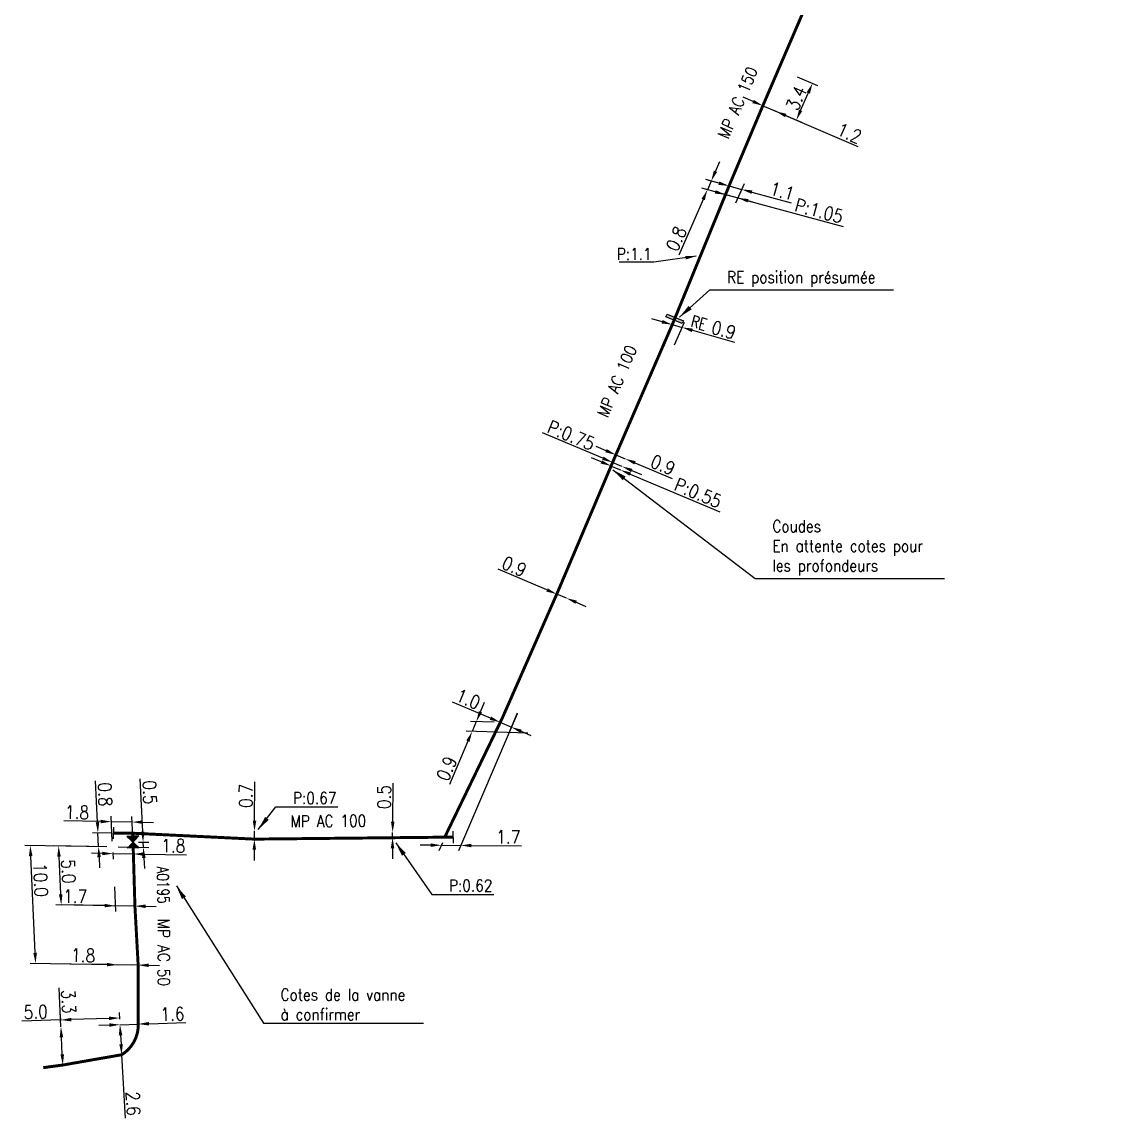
# Model space of a CAD drawing. Header units: millimetres. Extents: x 185000 to 186031, y 127990 to 129000.
# Drawn here: x 185333.7 to 185425.8, y 128576.5 to 128669.3 of the extents above; entities that cross this region are included whole.
import ezdxf
from ezdxf.enums import TextEntityAlignment as Align

# ---------------------------------------------------------------- set-up
doc = ezdxf.new("R2010")
doc.units = ezdxf.units.MM
doc.header["$PDMODE"] = 34
doc.layers.get('0').update_dxf_attribs({"linetype": 'CONTINUOUS'})
doc.layers.get('DEFPOINTS').update_dxf_attribs({"linetype": 'CONTINUOUS'})
for name, color, linetype in [('G_120', 4, 'CONTINUOUS'), ('G_300', 7, 'CONTINUOUS'), ('G_340', 7, 'CONTINUOUS')]:
    doc.layers.add(name, color=color, linetype=linetype)
doc.styles.get("Standard").update_dxf_attribs({"font": 'romans.shx', "width": 0.85})
doc.linetypes.add('G_typB_AP', pattern='A,5,-0.3,["o",Standard,S=1.5,R=0,X=0,Y=-0.5],-1.65', length=6.95)
doc.dimstyles.get("Standard").update_dxf_attribs({"dimtxt": 1.5, "dimasz": 1.2, "dimexe": 0.625, "dimexo": 0.625, "dimgap": 0.25, "dimtad": 1, "dimdec": 1, "dimzin": 0, "dimdsep": 46, "dimtxsty": 'Standard', "dimcen": -0.5, "dimadec": 0, "dimazin": 0, "dimtfac": 1, "dimtdec": 1, "dimtmove": 0, "dimatfit": 3, "dimfxl": 0, "dimtolj": 1, "dimtzin": 0, "dimarcsym": 0})

# ---------------------------------------------------------------- blocks, each defined once
blk = doc.blocks.new('G_300_04')
at = {"linetype": 'Continuous'}
h = blk.add_hatch(color=0, dxfattribs=at)
h.paths.add_polyline_path([(-0.5, 0.5), (-0.5, -0.5), (0, 0)])
h.paths.add_polyline_path([(0.5, 0.5), (0, 0), (0.5, -0.5)])
at = {"color": 0, "linetype": 'Continuous', "flags": 128}
blk.add_lwpolyline([(-0.5, -0.5), (0.5, 0.5), (0.5, -0.5), (-0.5, 0.5)], close=True, dxfattribs=at)
at = {"color": 0, "linetype": 'Continuous', "width": 0.75}
blk.add_attdef('NUM', text='', height=1, dxfattribs=at).set_placement((0, 1.782), align=Align.MIDDLE_CENTER)
at = {"color": 0, "linetype": 'Continuous', "width": 0.75, "flags": 3}
for tag, p in [('DEF_LEG', (0, -5)), ('DEF_COUP', (0, -7.5)), ('DEF_TYPE', (0, -10))]:
    blk.add_attdef(tag, text='', height=1.2, dxfattribs=at).set_placement(p, align=Align.MIDDLE)
blk = doc.blocks.new('G_340_07')
at = {"color": 0, "linetype": 'Continuous', "const_width": 0.25, "flags": 128}
blk.add_lwpolyline([(0, 0), (0.35, 0)], dxfattribs=at)
at = {"color": 0, "linetype": 'Continuous', "flags": 128}
blk.add_lwpolyline([(0.35, -0.5), (0.35, 0.5)], dxfattribs=at)
at = {"color": 0, "linetype": 'Continuous', "width": 0.75, "flags": 3}
for tag, p in [('DEF_LEG', (0, -5)), ('DEF_COUP', (0, -7.5)), ('DEF_TYPE', (0, -10))]:
    blk.add_attdef(tag, text='', height=1.2, dxfattribs=at).set_placement(p, align=Align.MIDDLE)
blk = doc.blocks.new('*D379')
at = {"layer": 'DEFPOINTS', "color": 0, "linetype": 'Continuous', "transparency": 16777216}
for p in [(185336.807, 128599.565), (185341.377, 128599.492), (185343.273, 128594.47)]:
    blk.add_point(p, dxfattribs=at)
at = {"layer": 'G_120', "color": 0, "linetype": 'Continuous', "lineweight": -2, "transparency": 16777216}
for p, q in [((185340.908, 128599.5), (185336.337, 128599.572)), ((185336.992, 128595.469), (185336.848, 128598.666)), ((185342.804, 128594.478), (185336.563, 128594.578))]:
    blk.add_line(p, q, dxfattribs=at)
at = {"layer": 'G_120', "color": 0, "linetype": 'Continuous', "transparency": 16777216}
for points in [[(185336.997, 128598.673), (185336.698, 128598.659), (185336.807, 128599.565)], [(185337.142, 128595.476), (185336.842, 128595.462), (185337.033, 128594.57)]]:
    blk.add_solid(points, dxfattribs=at)
at = {"layer": 'G_120', "color": 0, "linetype": 'Continuous', "transparency": 16777216, "insert": (185337.655, 128597.411), "char_height": 1.125, "attachment_point": 5, "rotation": 272.59123}
blk.add_mtext('\\A1;5.0', dxfattribs=at)
blk = doc.blocks.new('*D380')
at = {"layer": 'DEFPOINTS', "color": 0, "linetype": 'Continuous', "transparency": 16777216}
for p in [(185341.51, 128596.568), (185341.603, 128594.497), (185343.273, 128594.47)]:
    blk.add_point(p, dxfattribs=at)
at = {"layer": 'G_120', "color": 0, "linetype": 'Continuous', "lineweight": -2, "transparency": 16777216}
for p, q in [((185341.531, 128596.099), (185341.625, 128594.028)), ((185340.704, 128594.511), (185337.086, 128594.569)), ((185343.273, 128594.47), (185341.603, 128594.497)), ((185344.173, 128594.456), (185345.073, 128594.442))]:
    blk.add_line(p, q, dxfattribs=at)
at = {"layer": 'G_120', "color": 0, "linetype": 'Continuous', "transparency": 16777216}
for points in [[(185340.706, 128594.661), (185340.701, 128594.362), (185341.603, 128594.497)], [(185344.176, 128594.606), (185344.171, 128594.306), (185343.273, 128594.47)]]:
    blk.add_solid(points, dxfattribs=at)
at = {"layer": 'G_120', "color": 0, "linetype": 'Continuous', "transparency": 16777216, "insert": (185338.219, 128595.301), "char_height": 1.125, "attachment_point": 5, "rotation": 359.08578}
blk.add_mtext('\\A1;1.7', dxfattribs=at)
blk = doc.blocks.new('*D381')
at = {"layer": 'DEFPOINTS', "color": 0, "linetype": 'Continuous', "transparency": 16777216}
for p in [(185341.377, 128599.492), (185341.404, 128598.912), (185343.127, 128599.464)]:
    blk.add_point(p, dxfattribs=at)
at = {"layer": 'G_120', "color": 0, "linetype": 'Continuous', "lineweight": -2, "transparency": 16777216}
for p, q in [((185340.504, 128598.926), (185339.604, 128598.941)), ((185341.399, 128599.023), (185341.425, 128598.443)), ((185341.404, 128598.912), (185343.153, 128598.884)), ((185343.148, 128598.995), (185343.175, 128598.415)), ((185344.053, 128598.87), (185347.63, 128598.813))]:
    blk.add_line(p, q, dxfattribs=at)
at = {"layer": 'G_120', "color": 0, "linetype": 'Continuous', "transparency": 16777216}
for points in [[(185340.506, 128599.076), (185340.501, 128598.776), (185341.404, 128598.912)], [(185344.056, 128599.02), (185344.051, 128598.72), (185343.153, 128598.884)]]:
    blk.add_solid(points, dxfattribs=at)
at = {"layer": 'G_120', "color": 0, "linetype": 'Continuous', "transparency": 16777216, "insert": (185346.521, 128599.58), "char_height": 1.125, "attachment_point": 5, "rotation": 359.08578}
blk.add_mtext('\\A1;1.8', dxfattribs=at)
blk = doc.blocks.new('*D382')
at = {"layer": 'DEFPOINTS', "color": 0, "linetype": 'Continuous', "transparency": 16777216}
for p in [(185341.794, 128600.653), (185340.197, 128599.511), (185341.377, 128599.492)]:
    blk.add_point(p, dxfattribs=at)
at = {"layer": 'G_340', "color": 0, "linetype": 'Continuous', "lineweight": -2, "transparency": 16777216}
for p, q in [((185340.103, 128601.578), (185339.945, 128605.083)), ((185341.324, 128600.66), (185339.675, 128600.687)), ((185340.197, 128599.511), (185340.144, 128600.679)), ((185340.908, 128599.5), (185339.727, 128599.518)), ((185340.238, 128598.612), (185340.278, 128597.713))]:
    blk.add_line(p, q, dxfattribs=at)
at = {"layer": 'G_340', "color": 0, "linetype": 'Continuous', "transparency": 16777216}
for points in [[(185340.253, 128601.585), (185339.954, 128601.571), (185340.144, 128600.679)], [(185340.388, 128598.619), (185340.088, 128598.605), (185340.197, 128599.511)]]:
    blk.add_solid(points, dxfattribs=at)
at = {"layer": 'G_340', "color": 0, "linetype": 'Continuous', "transparency": 16777216, "insert": (185340.748, 128603.928), "char_height": 1.125, "attachment_point": 5, "rotation": 272.59123}
blk.add_mtext('\\A1;0.8', dxfattribs=at)
blk = doc.blocks.new('*D383')
at = {"layer": 'DEFPOINTS', "color": 0, "linetype": 'Continuous', "transparency": 16777216}
for p in [(185341.281, 128601.618), (185343.116, 128599.892), (185341.377, 128599.492)]:
    blk.add_point(p, dxfattribs=at)
at = {"layer": 'G_300', "color": 0, "linetype": 'Continuous', "lineweight": -2, "transparency": 16777216}
for p, q in [((185340.381, 128601.632), (185337.24, 128601.682)), ((185341.356, 128599.961), (185341.26, 128602.087)), ((185343.039, 128601.589), (185341.281, 128601.618)), ((185343.094, 128600.361), (185343.017, 128602.059)), ((185343.939, 128601.575), (185344.838, 128601.561))]:
    blk.add_line(p, q, dxfattribs=at)
at = {"layer": 'G_300', "color": 0, "linetype": 'Continuous', "transparency": 16777216}
for points in [[(185340.384, 128601.782), (185340.379, 128601.482), (185341.281, 128601.618)], [(185343.941, 128601.725), (185343.936, 128601.425), (185343.039, 128601.589)]]:
    blk.add_solid(points, dxfattribs=at)
at = {"layer": 'G_300', "color": 0, "linetype": 'Continuous', "transparency": 16777216, "insert": (185338.373, 128602.414), "char_height": 1.125, "attachment_point": 5, "rotation": 359.08578}
blk.add_mtext('\\A1;1.8', dxfattribs=at)
blk = doc.blocks.new('*D384')
at = {"layer": 'DEFPOINTS', "color": 0, "linetype": 'Continuous', "transparency": 16777216}
for p in [(185343.116, 128599.892), (185341.377, 128599.492), (185343.99, 128599.45)]:
    blk.add_point(p, dxfattribs=at)
at = {"layer": 'G_300', "color": 0, "linetype": 'Continuous', "lineweight": -2, "transparency": 16777216}
for p, q in [((185343.93, 128600.778), (185343.727, 128605.254)), ((185343.585, 128599.885), (185344.44, 128599.871)), ((185343.99, 128599.45), (185343.97, 128599.878)), ((185341.847, 128599.485), (185344.459, 128599.443)), ((185344.03, 128598.551), (185344.071, 128597.652))]:
    blk.add_line(p, q, dxfattribs=at)
at = {"layer": 'G_300', "color": 0, "linetype": 'Continuous', "transparency": 16777216}
for points in [[(185344.08, 128600.784), (185343.78, 128600.771), (185343.97, 128599.878)], [(185344.18, 128598.558), (185343.881, 128598.544), (185343.99, 128599.45)]]:
    blk.add_solid(points, dxfattribs=at)
at = {"layer": 'G_300', "color": 0, "linetype": 'Continuous', "transparency": 16777216, "insert": (185344.53, 128604.1), "char_height": 1.125, "attachment_point": 5, "rotation": 272.59123}
blk.add_mtext('\\A1;0.5', dxfattribs=at)
blk = doc.blocks.new('*D385')
at = {"layer": 'DEFPOINTS', "color": 0, "linetype": 'Continuous', "transparency": 16777216}
for p in [(185342.006, 128584.433), (185342.006, 128584.433), (185343.555, 128584.485)]:
    blk.add_point(p, dxfattribs=at)
at = {"layer": 'G_120', "color": 0, "linetype": 'Continuous', "lineweight": -2, "transparency": 16777216}
for p, q in [((185341.107, 128584.402), (185340.207, 128584.372)), ((185342.006, 128584.433), (185343.555, 128584.485)), ((185344.455, 128584.515), (185347.595, 128584.621))]:
    blk.add_line(p, q, dxfattribs=at)
at = {"layer": 'G_120', "color": 0, "linetype": 'Continuous', "transparency": 16777216}
for points in [[(185341.102, 128584.552), (185341.112, 128584.252), (185342.006, 128584.433)], [(185344.45, 128584.665), (185344.46, 128584.365), (185343.555, 128584.485)]]:
    blk.add_solid(points, dxfattribs=at)
at = {"layer": 'G_120', "color": 0, "linetype": 'Continuous', "transparency": 16777216, "insert": (185346.449, 128585.333), "char_height": 1.125, "attachment_point": 5, "rotation": 1.9312}
blk.add_mtext('\\A1;1.6', dxfattribs=at)
blk = doc.blocks.new('*D386')
at = {"layer": 'DEFPOINTS', "color": 0, "linetype": 'Continuous', "transparency": 16777216}
for p in [(185334.411, 128599.603), (185341.377, 128599.492), (185343.548, 128589.475)]:
    blk.add_point(p, dxfattribs=at)
at = {"layer": 'G_120', "color": 0, "linetype": 'Continuous', "lineweight": -2, "transparency": 16777216}
for p, q in [((185340.908, 128599.5), (185333.941, 128599.611)), ((185334.822, 128590.513), (185334.451, 128598.704)), ((185343.078, 128589.482), (185334.393, 128589.621))]:
    blk.add_line(p, q, dxfattribs=at)
at = {"layer": 'G_120', "color": 0, "linetype": 'Continuous', "transparency": 16777216}
for points in [[(185334.601, 128598.711), (185334.301, 128598.697), (185334.411, 128599.603)], [(185334.972, 128590.519), (185334.672, 128590.506), (185334.863, 128589.613)]]:
    blk.add_solid(points, dxfattribs=at)
at = {"layer": 'G_120', "color": 0, "linetype": 'Continuous', "transparency": 16777216, "insert": (185335.293, 128596.686), "char_height": 1.125, "attachment_point": 5, "rotation": 272.59123}
blk.add_mtext('\\A1;10.0', dxfattribs=at)
blk = doc.blocks.new('*D387')
at = {"layer": 'DEFPOINTS', "color": 0, "linetype": 'Continuous', "transparency": 16777216}
for p in [(185341.798, 128589.503), (185341.798, 128589.503), (185343.548, 128589.475)]:
    blk.add_point(p, dxfattribs=at)
at = {"layer": 'G_120', "color": 0, "linetype": 'Continuous', "lineweight": -2, "transparency": 16777216}
for p, q in [((185340.898, 128589.517), (185337.756, 128589.567)), ((185343.548, 128589.475), (185341.798, 128589.503)), ((185344.447, 128589.46), (185345.347, 128589.446))]:
    blk.add_line(p, q, dxfattribs=at)
at = {"layer": 'G_120', "color": 0, "linetype": 'Continuous', "transparency": 16777216}
for points in [[(185340.9, 128589.667), (185340.896, 128589.367), (185341.798, 128589.503)], [(185344.45, 128589.61), (185344.445, 128589.31), (185343.548, 128589.475)]]:
    blk.add_solid(points, dxfattribs=at)
at = {"layer": 'G_120', "color": 0, "linetype": 'Continuous', "transparency": 16777216, "insert": (185338.889, 128590.299), "char_height": 1.125, "attachment_point": 5, "rotation": 359.08578}
blk.add_mtext('\\A1;1.8', dxfattribs=at)
blk = doc.blocks.new('*D388')
at = {"layer": 'DEFPOINTS', "color": 0, "linetype": 'Continuous', "transparency": 16777216}
for p in [(185341.979, 128585.001), (185337.009, 128584.264), (185342.006, 128584.433)]:
    blk.add_point(p, dxfattribs=at)
at = {"layer": 'G_120', "color": 0, "linetype": 'Continuous', "lineweight": -2, "transparency": 16777216}
for p, q in [((185336.982, 128584.832), (185333.705, 128584.722)), ((185336.986, 128584.732), (185336.959, 128585.301)), ((185341.079, 128584.97), (185337.881, 128584.863)), ((185341.984, 128584.901), (185341.956, 128585.469))]:
    blk.add_line(p, q, dxfattribs=at)
at = {"layer": 'G_120', "color": 0, "linetype": 'Continuous', "transparency": 16777216}
for points in [[(185337.876, 128585.013), (185337.886, 128584.713), (185336.982, 128584.832)], [(185341.074, 128585.12), (185341.084, 128584.821), (185341.979, 128585.001)]]:
    blk.add_solid(points, dxfattribs=at)
at = {"layer": 'G_120', "color": 0, "linetype": 'Continuous', "transparency": 16777216, "insert": (185334.868, 128585.511), "char_height": 1.125, "attachment_point": 5, "rotation": 1.9312}
blk.add_mtext('\\A1;5.0', dxfattribs=at)
blk = doc.blocks.new('*D389')
at = {"layer": 'DEFPOINTS', "color": 0, "linetype": 'Continuous', "transparency": 16777216}
for p in [(185342.006, 128584.433), (185342.006, 128584.433), (185342.146, 128581.887)]:
    blk.add_point(p, dxfattribs=at)
at = {"layer": 'G_120', "color": 0, "linetype": 'Continuous', "lineweight": -2, "transparency": 16777216}
for p, q in [((185342.055, 128583.534), (185342.097, 128582.785)), ((185342.146, 128581.887), (185342.44, 128576.527))]:
    blk.add_line(p, q, dxfattribs=at)
at = {"layer": 'G_120', "color": 0, "linetype": 'Continuous', "transparency": 16777216}
for points in [[(185342.205, 128583.542), (185341.906, 128583.526), (185342.006, 128584.433)], [(185342.246, 128582.793), (185341.947, 128582.777), (185342.146, 128581.887)]]:
    blk.add_solid(points, dxfattribs=at)
at = {"layer": 'G_120', "color": 0, "linetype": 'Continuous', "transparency": 16777216, "insert": (185343.124, 128577.755), "char_height": 1.125, "attachment_point": 5, "rotation": 273.14439}
blk.add_mtext('\\A1;2.6', dxfattribs=at)
blk = doc.blocks.new('*D390')
at = {"layer": 'DEFPOINTS', "color": 0, "linetype": 'Continuous', "transparency": 16777216}
for p in [(185337.009, 128584.264), (185337.009, 128584.264), (185337.165, 128581.018)]:
    blk.add_point(p, dxfattribs=at)
at = {"layer": 'G_120', "color": 0, "linetype": 'Continuous', "lineweight": -2, "transparency": 16777216}
for p, q in [((185337.009, 128584.264), (185336.851, 128587.539)), ((185337.122, 128581.917), (185337.052, 128583.365))]:
    blk.add_line(p, q, dxfattribs=at)
at = {"layer": 'G_120', "color": 0, "linetype": 'Continuous', "transparency": 16777216}
for points in [[(185337.202, 128583.372), (185336.902, 128583.358), (185337.009, 128584.264)], [(185337.272, 128581.924), (185336.972, 128581.91), (185337.165, 128581.018)]]:
    blk.add_solid(points, dxfattribs=at)
at = {"layer": 'G_120', "color": 0, "linetype": 'Continuous', "transparency": 16777216, "insert": (185337.658, 128586.387), "char_height": 1.125, "attachment_point": 5, "rotation": 272.75555}
blk.add_mtext('\\A1;3.3', dxfattribs=at)
blk = doc.blocks.new('*D391')
at = {"layer": 'DEFPOINTS', "color": 0, "linetype": 'Continuous', "transparency": 16777216}
for p in [(185378.993, 128620.887), (185379.804, 128620.545), (185379.804, 128620.545)]:
    blk.add_point(p, dxfattribs=at)
at = {"layer": 'G_120', "color": 0, "linetype": 'Continuous', "lineweight": -2, "transparency": 16777216}
for p, q in [((185378.164, 128621.237), (185374.027, 128622.985)), ((185379.804, 128620.545), (185378.993, 128620.887)), ((185380.633, 128620.194), (185381.462, 128619.844))]:
    blk.add_line(p, q, dxfattribs=at)
at = {"layer": 'G_120', "color": 0, "linetype": 'Continuous', "transparency": 16777216}
for points in [[(185378.223, 128621.376), (185378.106, 128621.099), (185378.993, 128620.887)], [(185380.691, 128620.332), (185380.575, 128620.056), (185379.804, 128620.545)]]:
    blk.add_solid(points, dxfattribs=at)
at = {"layer": 'G_120', "color": 0, "linetype": 'Continuous', "transparency": 16777216, "insert": (185375.394, 128623.222), "char_height": 1.125, "attachment_point": 5, "rotation": 337.0957}
blk.add_mtext('\\A1;0.9', dxfattribs=at)
blk = doc.blocks.new('*D392')
at = {"layer": 'DEFPOINTS', "color": 0, "linetype": 'Continuous', "transparency": 16777216}
for p in [(185375.824, 128611.224), (185374.205, 128610.026), (185375.142, 128609.626)]:
    blk.add_point(p, dxfattribs=at)
at = {"layer": 'G_120', "color": 0, "linetype": 'Continuous', "lineweight": -2, "transparency": 16777216}
for p, q in [((185373.377, 128610.379), (185370.166, 128611.75)), ((185375.64, 128610.793), (185374.958, 128609.195)), ((185375.142, 128609.626), (185374.205, 128610.026)), ((185375.969, 128609.272), (185376.797, 128608.919))]:
    blk.add_line(p, q, dxfattribs=at)
at = {"layer": 'G_120', "color": 0, "linetype": 'Continuous', "transparency": 16777216}
for points in [[(185373.436, 128610.517), (185373.318, 128610.241), (185374.205, 128610.026)], [(185376.028, 128609.41), (185375.911, 128609.134), (185375.142, 128609.626)]]:
    blk.add_solid(points, dxfattribs=at)
at = {"layer": 'G_120', "color": 0, "linetype": 'Continuous', "transparency": 16777216, "insert": (185371.491, 128612), "char_height": 1.125, "attachment_point": 5, "rotation": 336.87786}
blk.add_mtext('\\A1;1.0', dxfattribs=at)
blk = doc.blocks.new('*D393')
at = {"layer": 'DEFPOINTS', "color": 0, "linetype": 'Continuous', "transparency": 16777216}
for p in [(185374.205, 128610.026), (185371.825, 128609.26), (185377.058, 128609.099)]:
    blk.add_point(p, dxfattribs=at)
at = {"layer": 'G_120', "color": 0, "linetype": 'Continuous', "lineweight": -2, "transparency": 16777216}
for p, q in [((185372.532, 128610.916), (185372.885, 128611.744)), ((185373.702, 128610.041), (185371.675, 128610.104)), ((185372.178, 128610.088), (185371.825, 128609.26)), ((185376.555, 128609.115), (185371.322, 128609.276)), ((185371.471, 128608.433), (185369.901, 128604.754))]:
    blk.add_line(p, q, dxfattribs=at)
at = {"layer": 'G_120', "color": 0, "linetype": 'Continuous', "transparency": 16777216}
for points in [[(185372.394, 128610.975), (185372.67, 128610.857), (185372.178, 128610.088)], [(185371.333, 128608.492), (185371.609, 128608.374), (185371.825, 128609.26)]]:
    blk.add_solid(points, dxfattribs=at)
at = {"layer": 'G_120', "color": 0, "linetype": 'Continuous', "transparency": 16777216, "insert": (185369.669, 128606.121), "char_height": 1.125, "attachment_point": 5, "rotation": 66.87786}
blk.add_mtext('\\A1;0.9', dxfattribs=at)
blk = doc.blocks.new('*D394')
at = {"layer": 'DEFPOINTS', "color": 0, "linetype": 'Continuous', "transparency": 16777216}
for p in [(185353.395, 128600.812), (185353.395, 128600.812), (185353.389, 128600.142)]:
    blk.add_point(p, dxfattribs=at)
at = {"layer": 'G_120', "color": 0, "linetype": 'Continuous', "lineweight": -2, "transparency": 16777216}
for p, q in [((185353.403, 128601.712), (185353.431, 128604.99)), ((185353.389, 128600.142), (185353.395, 128600.812)), ((185353.382, 128599.242), (185353.374, 128598.342))]:
    blk.add_line(p, q, dxfattribs=at)
at = {"layer": 'G_120', "color": 0, "linetype": 'Continuous', "transparency": 16777216}
for points in [[(185353.253, 128601.713), (185353.553, 128601.711), (185353.395, 128600.812)], [(185353.232, 128599.243), (185353.532, 128599.241), (185353.389, 128600.142)]]:
    blk.add_solid(points, dxfattribs=at)
at = {"layer": 'G_120', "color": 0, "linetype": 'Continuous', "transparency": 16777216, "insert": (185352.671, 128603.808), "char_height": 1.125, "attachment_point": 5, "rotation": 89.50541}
blk.add_mtext('\\A1;0.7', dxfattribs=at)
blk = doc.blocks.new('*D395')
at = {"layer": 'DEFPOINTS', "color": 0, "linetype": 'Continuous', "transparency": 16777216}
for p in [(185365.095, 128600.711), (185365.095, 128600.711), (185365.091, 128600.261)]:
    blk.add_point(p, dxfattribs=at)
at = {"layer": 'G_120', "color": 0, "linetype": 'Continuous', "lineweight": -2, "transparency": 16777216}
for p, q in [((185365.103, 128601.611), (185365.131, 128604.889)), ((185365.091, 128600.261), (185365.095, 128600.711)), ((185365.083, 128599.361), (185365.075, 128598.461))]:
    blk.add_line(p, q, dxfattribs=at)
at = {"layer": 'G_120', "color": 0, "linetype": 'Continuous', "transparency": 16777216}
for points in [[(185364.953, 128601.612), (185365.253, 128601.61), (185365.095, 128600.711)], [(185364.933, 128599.362), (185365.233, 128599.36), (185365.091, 128600.261)]]:
    blk.add_solid(points, dxfattribs=at)
at = {"layer": 'G_120', "color": 0, "linetype": 'Continuous', "transparency": 16777216, "insert": (185364.371, 128603.707), "char_height": 1.125, "attachment_point": 5, "rotation": 89.50541}
blk.add_mtext('\\A1;0.5', dxfattribs=at)
blk = doc.blocks.new('*D396')
at = {"layer": 'DEFPOINTS', "color": 0, "linetype": 'Continuous', "transparency": 16777216}
for p in [(185375.824, 128611.224), (185369.506, 128600.306), (185370.865, 128599.609)]:
    blk.add_point(p, dxfattribs=at)
at = {"layer": 'G_120', "color": 0, "linetype": 'Continuous', "lineweight": -2, "transparency": 16777216}
for p, q in [((185375.625, 128610.757), (185370.665, 128599.142)), ((185368.315, 128599.631), (185367.415, 128599.639)), ((185369.307, 128599.839), (185369.015, 128599.156)), ((185369.215, 128599.624), (185370.865, 128599.609)), ((185371.765, 128599.601), (185376.007, 128599.565))]:
    blk.add_line(p, q, dxfattribs=at)
at = {"layer": 'G_120', "color": 0, "linetype": 'Continuous', "transparency": 16777216}
for points in [[(185368.316, 128599.781), (185368.314, 128599.481), (185369.215, 128599.624)], [(185371.766, 128599.751), (185371.763, 128599.452), (185370.865, 128599.609)]]:
    blk.add_solid(points, dxfattribs=at)
at = {"layer": 'G_120', "color": 0, "linetype": 'Continuous', "transparency": 16777216, "insert": (185374.892, 128600.325), "char_height": 1.125, "attachment_point": 5, "rotation": 359.50541}
blk.add_mtext('\\A1;1.7', dxfattribs=at)
blk = doc.blocks.new('*D397')
at = {"layer": 'DEFPOINTS', "color": 0, "linetype": 'Continuous', "transparency": 16777216}
for p in [(185388.772, 128643.697), (185389.609, 128643.461), (185388.781, 128641.56)]:
    blk.add_point(p, dxfattribs=at)
at = {"layer": 'G_120', "color": 0, "linetype": 'Continuous', "lineweight": -2, "transparency": 16777216}
for p, q in [((185387.906, 128643.942), (185387.04, 128644.187)), ((185388.772, 128643.697), (185389.609, 128643.461)), ((185388.97, 128641.994), (185389.798, 128643.894)), ((185390.475, 128643.216), (185394.043, 128642.207))]:
    blk.add_line(p, q, dxfattribs=at)
at = {"layer": 'G_120', "color": 0, "linetype": 'Continuous', "transparency": 16777216}
for points in [[(185387.947, 128644.086), (185387.865, 128643.798), (185388.772, 128643.697)], [(185390.516, 128643.36), (185390.434, 128643.071), (185389.609, 128643.461)]]:
    blk.add_solid(points, dxfattribs=at)
at = {"layer": 'G_120', "color": 0, "linetype": 'Continuous', "transparency": 16777216, "insert": (185393.124, 128643.246), "char_height": 1.125, "attachment_point": 5, "rotation": 344.21773}
blk.add_mtext('\\A1;0.9', dxfattribs=at)
blk = doc.blocks.new('*D398')
at = {"layer": 'DEFPOINTS', "color": 0, "linetype": 'Continuous', "transparency": 16777216}
for p in [(185383.995, 128632.678), (185384.787, 128632.344), (185384.787, 128632.344)]:
    blk.add_point(p, dxfattribs=at)
at = {"layer": 'G_120', "color": 0, "linetype": 'Continuous', "lineweight": -2, "transparency": 16777216}
for p, q in [((185383.165, 128633.027), (185382.336, 128633.376)), ((185383.995, 128632.678), (185384.787, 128632.344)), ((185385.616, 128631.994), (185388.766, 128630.667))]:
    blk.add_line(p, q, dxfattribs=at)
at = {"layer": 'G_120', "color": 0, "linetype": 'Continuous', "transparency": 16777216}
for points in [[(185383.223, 128633.165), (185383.107, 128632.889), (185383.995, 128632.678)], [(185385.675, 128632.132), (185385.558, 128631.856), (185384.787, 128632.344)]]:
    blk.add_solid(points, dxfattribs=at)
at = {"layer": 'G_120', "color": 0, "linetype": 'Continuous', "transparency": 16777216, "insert": (185387.982, 128631.811), "char_height": 1.125, "attachment_point": 5, "rotation": 337.15205}
blk.add_mtext('\\A1;0.9', dxfattribs=at)
blk = doc.blocks.new('*D399')
at = {"layer": 'DEFPOINTS', "color": 0, "linetype": 'Continuous', "transparency": 16777216}
for p in [(185383.721, 128632.033), (185384.515, 128631.699), (185384.515, 128631.699)]:
    blk.add_point(p, dxfattribs=at)
at = {"layer": 'G_120', "color": 0, "linetype": 'Continuous', "lineweight": -2, "transparency": 16777216}
for p, q in [((185382.892, 128632.383), (185377.772, 128634.54)), ((185384.515, 128631.699), (185383.721, 128632.033)), ((185385.345, 128631.349), (185386.174, 128631))]:
    blk.add_line(p, q, dxfattribs=at)
at = {"layer": 'G_120', "color": 0, "linetype": 'Continuous', "transparency": 16777216}
for points in [[(185382.95, 128632.521), (185382.834, 128632.244), (185383.721, 128632.033)], [(185385.403, 128631.487), (185385.286, 128631.211), (185384.515, 128631.699)]]:
    blk.add_solid(points, dxfattribs=at)
at = {"layer": 'G_120', "color": 0, "linetype": 'Continuous', "transparency": 16777216, "insert": (185380.209, 128634.327), "char_height": 1.125, "attachment_point": 5, "rotation": 337.15167}
blk.add_mtext('\\A1;P:0.75', dxfattribs=at)
blk = doc.blocks.new('*D400')
at = {"layer": 'DEFPOINTS', "color": 0, "linetype": 'Continuous', "transparency": 16777216}
for p in [(185383.592, 128631.729), (185384.387, 128631.394), (185384.387, 128631.394)]:
    blk.add_point(p, dxfattribs=at)
at = {"layer": 'G_120', "color": 0, "linetype": 'Continuous', "lineweight": -2, "transparency": 16777216}
for p, q in [((185382.763, 128632.079), (185381.934, 128632.428)), ((185383.592, 128631.729), (185384.387, 128631.394)), ((185385.216, 128631.045), (185392.812, 128627.845))]:
    blk.add_line(p, q, dxfattribs=at)
at = {"layer": 'G_120', "color": 0, "linetype": 'Continuous', "transparency": 16777216}
for points in [[(185382.821, 128632.217), (185382.705, 128631.941), (185383.592, 128631.729)], [(185385.275, 128631.183), (185385.158, 128630.907), (185384.387, 128631.394)]]:
    blk.add_solid(points, dxfattribs=at)
at = {"layer": 'G_120', "color": 0, "linetype": 'Continuous', "transparency": 16777216, "insert": (185390.958, 128629.44), "char_height": 1.125, "attachment_point": 5, "rotation": 337.15167}
blk.add_mtext('\\A1;P:0.55', dxfattribs=at)
blk = doc.blocks.new('*D401')
at = {"layer": 'DEFPOINTS', "color": 0, "linetype": 'Continuous', "transparency": 16777216}
for p in [(185398.91, 128664.871), (185400.646, 128664.126), (185396.441, 128662.231)]:
    blk.add_point(p, dxfattribs=at)
at = {"layer": 'G_120', "color": 0, "linetype": 'Continuous', "lineweight": -2, "transparency": 16777216}
for p, q in [((185399.341, 128664.686), (185401.077, 128663.941)), ((185399.641, 128661.837), (185400.284, 128663.302)), ((185396.872, 128662.046), (185399.71, 128660.828))]:
    blk.add_line(p, q, dxfattribs=at)
at = {"layer": 'G_120', "color": 0, "linetype": 'Continuous', "transparency": 16777216}
for points in [[(185400.147, 128663.362), (185400.422, 128663.242), (185400.646, 128664.126)], [(185399.504, 128661.897), (185399.779, 128661.777), (185399.28, 128661.013)]]:
    blk.add_solid(points, dxfattribs=at)
at = {"layer": 'G_120', "color": 0, "linetype": 'Continuous', "transparency": 16777216, "insert": (185399.276, 128662.871), "char_height": 1.125, "attachment_point": 5, "rotation": 66.30729}
blk.add_mtext('\\A1;3.4', dxfattribs=at)
blk = doc.blocks.new('*D402')
at = {"layer": 'DEFPOINTS', "color": 0, "linetype": 'Continuous', "transparency": 16777216}
for p in [(185396.441, 128662.231), (185397.544, 128661.758), (185397.544, 128661.758)]:
    blk.add_point(p, dxfattribs=at)
at = {"layer": 'G_120', "color": 0, "linetype": 'Continuous', "lineweight": -2, "transparency": 16777216}
for p, q in [((185395.614, 128662.586), (185394.787, 128662.941)), ((185396.441, 128662.231), (185397.544, 128661.758)), ((185398.371, 128661.403), (185404.495, 128658.774))]:
    blk.add_line(p, q, dxfattribs=at)
at = {"layer": 'G_120', "color": 0, "linetype": 'Continuous', "transparency": 16777216}
for points in [[(185395.673, 128662.724), (185395.555, 128662.448), (185396.441, 128662.231)], [(185398.43, 128661.541), (185398.312, 128661.265), (185397.544, 128661.758)]]:
    blk.add_solid(points, dxfattribs=at)
at = {"layer": 'G_120', "color": 0, "linetype": 'Continuous', "transparency": 16777216, "insert": (185403.76, 128659.905), "char_height": 1.125, "attachment_point": 5, "rotation": 336.76763}
blk.add_mtext('\\A1;1.2', dxfattribs=at)
blk = doc.blocks.new('G_340_17')
at = {"linetype": 'Continuous'}
blk.add_hatch(color=0, dxfattribs=at).paths.add_polyline_path([(0.125, 0.75), (-0.125, 0.75), (-0.125, -0.75), (0.125, -0.75)])
at = {"color": 0, "linetype": 'Continuous'}
blk.add_lwpolyline([(-0.125, 0.75), (0.125, 0.75), (0.125, -0.75), (-0.125, -0.75)], close=True, dxfattribs=at)
at = {"color": 0, "linetype": 'Continuous', "width": 0.75}
for tag, height, flags, p in [('RE', 1, 8, (0, 2.5)), ('DEF_LEG', 1.2, 3, (0, -5)), ('DEF_COUP', 1.2, 3, (0, -7.5)), ('DEF_TYPE', 1.2, 3, (0, -10))]:
    blk.add_attdef(tag, text='', height=height, dxfattribs=dict(at, flags=flags)).set_placement(p, align=Align.MIDDLE)
blk = doc.blocks.new('*D608')
at = {"layer": 'DEFPOINTS', "color": 0, "linetype": 'Continuous', "transparency": 16777216}
for p in [(185395.036, 128656.043), (185393.278, 128654.701), (185394.323, 128654.418)]:
    blk.add_point(p, dxfattribs=at)
at = {"layer": 'G_120', "color": 0, "linetype": 'Continuous', "lineweight": -2, "transparency": 16777216}
for p, q in [((185394.846, 128655.609), (185394.132, 128653.984)), ((185392.409, 128654.936), (185391.54, 128655.172)), ((185393.278, 128654.701), (185394.323, 128654.418)), ((185395.192, 128654.182), (185403.256, 128651.997))]:
    blk.add_line(p, q, dxfattribs=at)
at = {"layer": 'G_120', "color": 0, "linetype": 'Continuous', "transparency": 16777216}
for points in [[(185392.448, 128655.081), (185392.37, 128654.792), (185393.278, 128654.701)], [(185395.231, 128654.327), (185395.152, 128654.038), (185394.323, 128654.418)]]:
    blk.add_solid(points, dxfattribs=at)
at = {"layer": 'G_120', "color": 0, "linetype": 'Continuous', "transparency": 16777216, "insert": (185401.205, 128653.329), "char_height": 1.125, "attachment_point": 5, "rotation": 344.83533}
blk.add_mtext('\\A1;P:1.05', dxfattribs=at)
blk = doc.blocks.new('*D609')
at = {"layer": 'DEFPOINTS', "color": 0, "linetype": 'Continuous', "transparency": 16777216}
for p in [(185393.583, 128655.438), (185391.746, 128655.116), (185396.038, 128653.953)]:
    blk.add_point(p, dxfattribs=at)
at = {"layer": 'G_120', "color": 0, "linetype": 'Continuous', "lineweight": -2, "transparency": 16777216}
for p, q in [((185392.429, 128656.673), (185392.791, 128657.497)), ((185393.125, 128655.562), (185391.61, 128655.973)), ((185392.067, 128655.849), (185391.746, 128655.116)), ((185395.581, 128654.077), (185391.288, 128655.24)), ((185391.384, 128654.292), (185389.315, 128649.578))]:
    blk.add_line(p, q, dxfattribs=at)
at = {"layer": 'G_120', "color": 0, "linetype": 'Continuous', "transparency": 16777216}
for points in [[(185392.292, 128656.733), (185392.566, 128656.613), (185392.067, 128655.849)], [(185391.247, 128654.352), (185391.522, 128654.232), (185391.746, 128655.116)]]:
    blk.add_solid(points, dxfattribs=at)
at = {"layer": 'G_120', "color": 0, "linetype": 'Continuous', "transparency": 16777216, "insert": (185389.107, 128650.968), "char_height": 1.125, "attachment_point": 5, "rotation": 66.30729}
blk.add_mtext('\\A1;0.8', dxfattribs=at)
blk = doc.blocks.new('*D610')
at = {"layer": 'DEFPOINTS', "color": 0, "linetype": 'Continuous', "transparency": 16777216}
for p in [(185393.583, 128655.438), (185395.036, 128656.043), (185394.644, 128655.15)]:
    blk.add_point(p, dxfattribs=at)
at = {"layer": 'G_120', "color": 0, "linetype": 'Continuous', "lineweight": -2, "transparency": 16777216}
for p, q in [((185392.714, 128655.673), (185391.845, 128655.909)), ((185393.583, 128655.438), (185394.644, 128655.15)), ((185394.846, 128655.609), (185394.454, 128654.716)), ((185395.513, 128654.915), (185398.832, 128654.015))]:
    blk.add_line(p, q, dxfattribs=at)
at = {"layer": 'G_120', "color": 0, "linetype": 'Continuous', "transparency": 16777216}
for points in [[(185392.753, 128655.818), (185392.675, 128655.529), (185393.583, 128655.438)], [(185395.552, 128655.06), (185395.474, 128654.77), (185394.644, 128655.15)]]:
    blk.add_solid(points, dxfattribs=at)
at = {"layer": 'G_120', "color": 0, "linetype": 'Continuous', "transparency": 16777216, "insert": (185398.079, 128654.997), "char_height": 1.125, "attachment_point": 5, "rotation": 344.83533}
blk.add_mtext('\\A1;1.1', dxfattribs=at)

msp = doc.modelspace()

# ---------------------------------------------------------------- linework, layer by layer
at = {"layer": 'G_120', "linetype": 'G_typB_AP', "ltscale": 0.5, "const_width": 0.25}
for points in [[(185369.506, 128600.306), (185374.378, 128610.385), (185374.378, 128610.385), (185378.993, 128620.887), (185383.995, 128632.678), (185388.772, 128643.697), (185388.976, 128644.195), (185393.72, 128655.781), (185396.441, 128662.231), (185401.187, 128673.253), (185401.187, 128673.253), (185405.983, 128684.209), (185405.983, 128684.209), (185410.513, 128694.711), (185410.513, 128694.711), (185415.229, 128705.69), (185415.229, 128705.69), (185420.029, 128716.525), (185420.029, 128716.525), (185424.407, 128726.717), (185425.712, 128727.356), (185425.718, 128728.069)], [(185341.794, 128600.653), (185343.084, 128600.642), (185343.084, 128600.642), (185353.389, 128600.142), (185365.091, 128600.261), (185365.091, 128600.261), (185365.091, 128600.261), (185365.091, 128600.261), (185369.506, 128600.306), (185369.888, 128600.31)]]:
    msp.add_lwpolyline(points, dxfattribs=at)
at = {"layer": 'G_120', "linetype": 'G_typB_AP', "ltscale": 0.5, "const_width": 0.25, "flags": 128}
msp.add_lwpolyline([(185343.093, 128600.392), (185343.084, 128600.642)], dxfattribs=at)
msp.add_lwpolyline([(185343.121, 128599.624), (185343.127, 128599.464), (185343.127, 128599.464), (185343.273, 128594.47), (185343.548, 128589.475), (185343.555, 128584.485, -0.267482), (185342.146, 128581.887), (185337.165, 128581.018), (185335.511, 128580.796)], format="xyb", dxfattribs=at)

# ---------------------------------------------------------------- block references
at = {"layer": 'G_300', "ltscale": 0.5}
ref = msp.add_blockref('G_300_04', (185343.116, 128599.892), dxfattribs=dict(at, rotation=272.5912324061857))
ref.add_attrib('NUM', 'A0195', dxfattribs={"layer": '0', "color": 0, "linetype": 'Continuous', "height": 1, "rotation": 271.6754, "width": 0.75}).set_placement((185345.665, 128596.247), align=Align.MIDDLE_CENTER)
at = {"layer": 'G_340', "ltscale": 0.5}
ref = msp.add_blockref('G_340_17', (185388.976, 128644.195), dxfattribs=dict(at, rotation=67.73257022113336))
ref.add_attrib('RE', 'RE', dxfattribs={"layer": '0', "color": 0, "linetype": 'Continuous', "height": 1, "rotation": 344.21773, "width": 0.75}).set_placement((185391.026, 128643.85), align=Align.MIDDLE)
for p, rotation in [((185341.794, 128600.653), 179.505409455845), ((185369.888, 128600.31), 0.5826390477175851)]:
    msp.add_blockref('G_340_07', p, dxfattribs=dict(at, rotation=rotation))

# ---------------------------------------------------------------- texts
at = {"layer": 'G_120', "linetype": 'Continuous', "width": 0.85}
for s, rotation, p in [('MP AC 150', 66.55009, (185394.314, 128662.489)), ('MP AC 100', 66.99048, (185384.089, 128638.905)), ('MP AC 100', 0.58264, (185359.655, 128601.672)), ('MP AC 50', 270.08751, (185345.715, 128590.55))]:
    msp.add_text(s, height=1, rotation=rotation, dxfattribs=at).set_placement(p, align=Align.MIDDLE)
at = {"layer": 'G_120', "linetype": 'Continuous', "ltscale": 0.5, "insert": (185387.025, 128649.171), "char_height": 1, "attachment_point": 9}
msp.add_mtext('\\A1;P:1.1', dxfattribs=at)
at = {"layer": 'G_120', "linetype": 'Continuous', "char_height": 1, "attachment_point": 4}
for s, insert in [('Coudes\\PEn attente cotes pour \\Ples profondeurs', (185397.247, 128624.798)), ('P:0.67', (185356.657, 128603.622)), ('P:0.62', (185369.863, 128596.203))]:
    msp.add_mtext(s, dxfattribs=dict(at, insert=insert))
at = {"layer": 'G_300', "linetype": 'Continuous', "insert": (185355.605, 128586.14), "char_height": 1, "attachment_point": 4}
msp.add_mtext('Cotes de la vanne\\Pà confirmer', dxfattribs=at)
at = {"layer": 'G_340', "linetype": 'Continuous', "insert": (185393.41, 128647.552), "char_height": 1, "attachment_point": 4}
msp.add_mtext('RE position présumée', dxfattribs=at)

# ---------------------------------------------------------------- dimensions: what is measured, and where the dimension line sits
at = {"layer": 'G_120', "linetype": 'Continuous'}
dim = msp.add_linear_dim(base=(185400.646, 128664.126), p1=(185396.441, 128662.231), p2=(185398.91, 128664.871), angle=246.30729, dimstyle='Standard', override={"dimscale": 0.75, "dimatfit": 0}, dxfattribs=at)
dim.commit()
dim.dimension.update_dxf_attribs({"geometry": '*D401', "text_midpoint": (185399.276, 128662.871)})
for base, p1, p2, angle, override, picture, middle in [((185397.544, 128661.758), (185396.441, 128662.231), (185397.544, 128661.758), 156.76763, {"dimscale": 0.75, "dimatfit": 0}, '*D402', (185403.465, 128659.216)), ((185384.787, 128632.344), (185383.995, 128632.678), (185384.787, 128632.344), 157.15205, {"dimscale": 0.75, "dimatfit": 0}, '*D398', (185387.691, 128631.12)), ((185379.804, 128620.545), (185378.993, 128620.887), (185379.804, 128620.545), 157.0957, {"dimscale": 0.75, "dimatfit": 0}, '*D391', (185375.102, 128622.531)), ((185375.142, 128609.626), (185374.205, 128610.026), (185375.824, 128611.224), 156.87786, {"dimscale": 0.75, "dimatfit": 0}, '*D392', (185371.197, 128611.31)), ((185353.395, 128600.812), (185353.389, 128600.142), (185353.395, 128600.812), 269.50541, {"dimscale": 0.75, "dimlfac": 1, "dimlunit": 2, "dimatfit": 0}, '*D394', (185353.421, 128603.801)), ((185365.09484, 128600.71096), (185365.09095, 128600.26098), (185365.09484, 128600.71096), 269.50541, {"dimscale": 0.75, "dimatfit": 0}, '*D395', (185365.12064, 128603.70014)), ((185341.403681, 128598.912015), (185343.127209, 128599.464101), (185341.377432, 128599.492023), 359.08578, {"dimscale": 0.75, "dimatfit": 0}, '*D381', (185346.509323, 128598.830542)), ((185341.798, 128589.503), (185343.548, 128589.475), (185341.798, 128589.503), 359.08578, {"dimscale": 0.75, "dimlfac": 1, "dimlunit": 2, "dimatfit": 0}, '*D387', (185338.877, 128589.549)), ((185337.0088991, 128584.2642385), (185337.1651422, 128581.0179963), (185337.0088991, 128584.2642385), 272.7555455, {"dimscale": 0.75}, '*D390', (185336.9084571, 128586.3511084)), ((185341.979, 128585.001), (185337.009, 128584.264), (185342.006, 128584.433), 181.9312, {"dimscale": 0.75}, '*D388', (185334.893, 128584.762)), ((185342.00606, 128584.43274), (185343.55518, 128584.48497), (185342.00606, 128584.43274), 1.9312, {"dimscale": 0.75, "dimatfit": 0}, '*D385', (185346.4745, 128584.58341)), ((185342.006, 128584.433), (185342.146, 128581.887), (185342.006, 128584.433), 273.14439, {"dimscale": 0.75}, '*D389', (185342.375, 128577.714))]:
    dim = msp.add_linear_dim(base=base, p1=p1, p2=p2, angle=angle, dimstyle='Standard', override=override, dxfattribs=at)
    dim.commit()
    dim.dimension.update_dxf_attribs({"geometry": picture, "text_midpoint": middle, "dimtype": 160})
for base, p1, p2, angle, text, override, picture, middle in [((185391.746, 128655.116), (185393.583, 128655.438), (185396.038, 128653.953), 66.30729, '0.8', {"dimscale": 0.75, "dimatfit": 0}, '*D609', (185389.793, 128650.667)), ((185394.323, 128654.418), (185393.278, 128654.701), (185395.036, 128656.043), 164.83533, 'P:1.05', {"dimscale": 0.75, "dimatfit": 0}, '*D608', (185401.009, 128652.606)), ((185394.644, 128655.15), (185393.583, 128655.438), (185395.036, 128656.043), 164.83533, '1.1', {"dimscale": 0.75, "dimatfit": 0}, '*D610', (185397.882, 128654.273)), ((185389.609, 128643.461), (185388.772, 128643.697), (185388.781, 128641.56), 164.21773, '0.9', {"dimscale": 0.75, "dimatfit": 0}, '*D397', (185392.92, 128642.525)), ((185384.515, 128631.699), (185383.721, 128632.033), (185384.515, 128631.699), 157.15167, 'P:0.75', {"dimscale": 0.75, "dimsah": 1, "dimatfit": 0}, '*D399', (185379.917, 128633.636)), ((185384.387, 128631.394), (185383.592, 128631.729), (185384.387, 128631.394), 157.15167, 'P:0.55', {"dimscale": 0.75, "dimsah": 1, "dimatfit": 0}, '*D400', (185390.666, 128628.749)), ((185371.825, 128609.26), (185374.205, 128610.026), (185377.058, 128609.099), 66.87786, '0.9', {"dimscale": 0.75, "dimatfit": 0}, '*D393', (185370.359, 128605.827)), ((185370.865, 128599.609), (185369.506, 128600.306), (185375.824, 128611.224), 179.50541, '1.7', {"dimscale": 0.75, "dimatfit": 0}, '*D396', (185374.886, 128599.575)), ((185334.411, 128599.603), (185343.548, 128589.475), (185341.377, 128599.492), 272.59123, '10.0', {"dimscale": 0.75, "dimatfit": 0}, '*D386', (185334.544, 128596.652)), ((185336.807, 128599.565), (185343.273, 128594.47), (185341.377, 128599.492), 272.59123, '5.0', {"dimscale": 0.75, "dimatfit": 0}, '*D379', (185336.906, 128597.377)), ((185341.603, 128594.497), (185343.273, 128594.47), (185341.51, 128596.568), 359.08578, '1.7', {"dimscale": 0.75, "dimatfit": 0}, '*D380', (185338.207, 128594.551))]:
    dim = msp.add_linear_dim(base=base, p1=p1, p2=p2, angle=angle, text=text, dimstyle='Standard', override=override, dxfattribs=at)
    dim.commit()
    dim.dimension.update_dxf_attribs({"geometry": picture, "text_midpoint": middle, "dimtype": 160})
at = {"layer": 'G_300', "linetype": 'Continuous'}
for base, angle, text, picture, middle in [((185343.99, 128599.45), 92.59123, '0.5', '*D384', (185343.781, 128604.066)), ((185341.281, 128601.618), 359.08578, '1.8', '*D383', (185338.361, 128601.664))]:
    dim = msp.add_linear_dim(base=base, p1=(185343.116, 128599.892), p2=(185341.377, 128599.492), angle=angle, text=text, dimstyle='Standard', override={"dimscale": 0.75, "dimatfit": 0}, dxfattribs=at)
    dim.commit()
    dim.dimension.update_dxf_attribs({"geometry": picture, "text_midpoint": middle, "dimtype": 160})
at = {"layer": 'G_340', "linetype": 'Continuous'}
dim = msp.add_linear_dim(base=(185340.197, 128599.511), p1=(185341.794, 128600.653), p2=(185341.377, 128599.492), angle=92.59123, text='0.8', dimstyle='Standard', override={"dimscale": 0.75, "dimatfit": 0}, dxfattribs=at)
dim.commit()
dim.dimension.update_dxf_attribs({"geometry": '*D382', "text_midpoint": (185339.999, 128603.895), "dimtype": 160})

# ---------------------------------------------------------------- leaders
at = {"layer": 'G_120', "linetype": 'Continuous', "ltscale": 0.5, "annotation_type": 0, "has_hookline": 1, "hookline_direction": 1, "text_width": 2.752}
msp.add_leader([(185390.782, 128649.485), (185387.213, 128648.983)], dimstyle='Standard', override={"dimscale": 0.75}, dxfattribs=at)
at = {"layer": 'G_120', "linetype": 'Continuous', "annotation_type": 0, "has_hookline": 1, "hookline_direction": 0}
for points, text_width in [([(185383.75, 128631.41), (185395.797, 128622.215), (185396.997, 128622.215)], 14.571), ([(185353.719, 128600.954), (185355.207, 128602.872), (185356.407, 128602.872)], 3.805), ([(185365.356, 128599.836), (185368.413, 128595.453), (185369.613, 128595.453)], 3.805)]:
    msp.add_leader(points, dimstyle='Standard', dxfattribs=dict(at, text_width=text_width))
at = {"layer": 'G_300', "linetype": 'Continuous', "annotation_type": 0, "has_hookline": 1, "hookline_direction": 0, "text_width": 12.102}
msp.add_leader([(185346.781, 128596.182), (185354.155, 128584.557), (185355.355, 128584.557)], dimstyle='Standard', dxfattribs=at)
at = {"layer": 'G_340', "linetype": 'Continuous', "annotation_type": 0, "has_hookline": 1, "hookline_direction": 0, "text_width": 14.086}
msp.add_leader([(185389.388, 128644.339), (185391.96, 128646.635), (185393.16, 128646.635)], dimstyle='Standard', dxfattribs=at)

doc.saveas('drawing.dxf')
